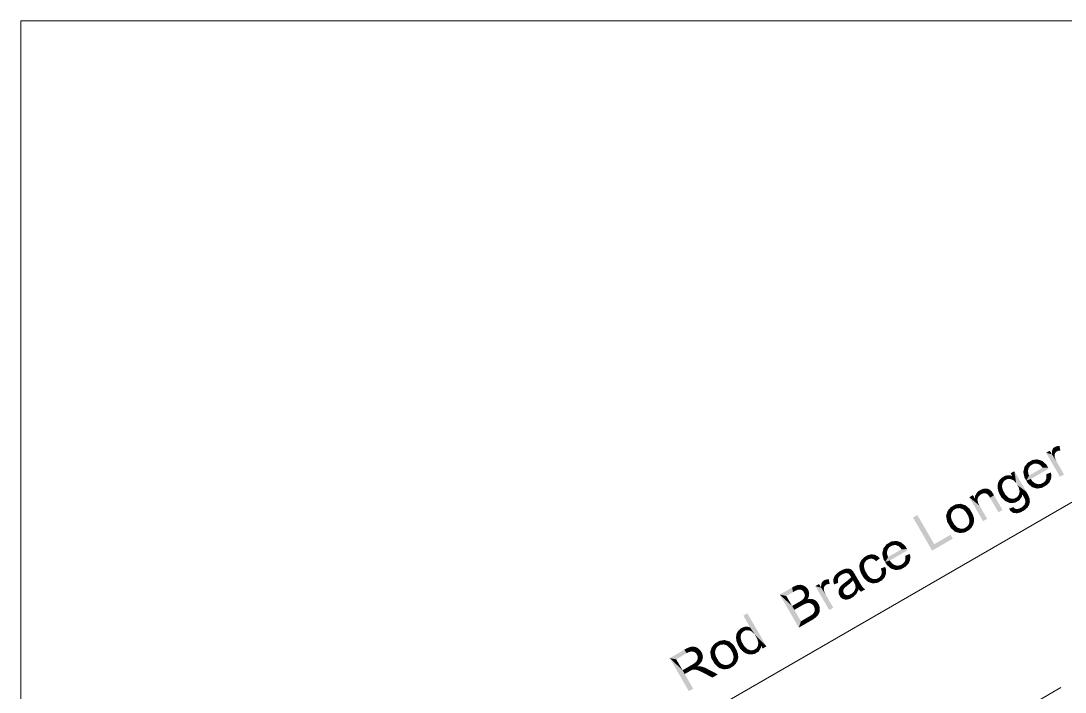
# Model space of a CAD drawing. Header units: millimetres. Extents: x 2 to 579, y 1 to 405.
# Drawn here: x 197.57 to 234.5, y 122.09 to 145.84 of the extents above; entities that cross this region are included whole.
import ezdxf

# ---------------------------------------------------------------- set-up
doc = ezdxf.new("R2010")
doc.units = ezdxf.units.MM
doc.linetypes.add('XKITLINE00', pattern=[0])
doc.layers.add('LinkedObject', color=7, linetype='Continuous', lineweight=0)

# ---------------------------------------------------------------- blocks, each defined once
blk = doc.blocks.new('*A4')
at = {"layer": 'LinkedObject'}
for points in [[(234.132, 130.757), (234.21, 130.605), (234.107, 130.743)], [(234.255, 130.798), (234.132, 130.757), (234.168, 130.778)], [(234.306, 130.796), (234.132, 130.757), (234.255, 130.798)], [(234.298, 130.635), (234.132, 130.757), (234.306, 130.796)], [(234.132, 130.757), (234.236, 130.62), (234.21, 130.605)], [(234.236, 130.62), (234.132, 130.757), (234.298, 130.635)], [(234.298, 130.635), (234.306, 130.796), (234.332, 130.635)], [(234.035, 130.504), (233.83, 130.558), (233.96, 130.633)], [(233.83, 130.558), (234.035, 130.504), (234.32, 129.711)], [(234.044, 130.649), (234.035, 130.504), (234.033, 130.564)], [(234.057, 130.676), (234.035, 130.504), (234.044, 130.649)], [(234.187, 130.591), (234.035, 130.504), (234.057, 130.676)], [(234.153, 130.553), (234.035, 130.504), (234.187, 130.591)], [(234.143, 130.528), (234.035, 130.504), (234.153, 130.553)], [(234.132, 130.503), (234.035, 130.504), (234.143, 130.528)], [(234.035, 130.504), (234.208, 130.237), (234.464, 129.794)], [(234.208, 130.237), (234.035, 130.504), (234.181, 130.283)], [(234.181, 130.283), (234.035, 130.504), (234.145, 130.373)], [(234.145, 130.373), (234.035, 130.504), (234.135, 130.418)], [(234.135, 130.418), (234.035, 130.504), (234.128, 130.448)], [(234.128, 130.448), (234.035, 130.504), (234.132, 130.503)], [(234.32, 129.711), (234.035, 130.504), (234.464, 129.794)], [(234.069, 130.702), (234.21, 130.605), (234.057, 130.676)], [(234.057, 130.676), (234.21, 130.605), (234.187, 130.591)], [(234.107, 130.743), (234.21, 130.605), (234.069, 130.702)], [(233.261, 130.254), (233.044, 129.971), (233.173, 130.203)], [(233.281, 130.108), (233.044, 129.971), (233.261, 130.254)], [(233.173, 130.203), (233.044, 129.971), (233.065, 130.062)], [(233.217, 130.027), (233.044, 129.971), (233.281, 130.108)], [(233.202, 129.974), (233.044, 129.971), (233.217, 130.027)], [(233.904, 130.029), (233.126, 129.576), (233.9, 130.035)], [(233.23, 129.754), (233.9, 130.035), (233.126, 129.576)], [(233.915, 130.01), (233.126, 129.576), (233.904, 130.029)], [(233.702, 130.027), (233.9, 130.035), (233.23, 129.754)], [(233.518, 130.325), (233.261, 130.254), (233.346, 130.303)], [(233.605, 130.299), (233.261, 130.254), (233.518, 130.325)], [(233.497, 130.178), (233.261, 130.254), (233.605, 130.299)], [(233.261, 130.254), (233.385, 130.168), (233.33, 130.136)], [(233.385, 130.168), (233.261, 130.254), (233.497, 130.178)], [(233.281, 130.108), (233.261, 130.254), (233.33, 130.136)], [(233.497, 130.178), (233.605, 130.299), (233.556, 130.156)], [(233.605, 130.299), (233.593, 130.142), (233.556, 130.156)], [(233.593, 130.142), (233.605, 130.299), (233.667, 130.078)], [(233.84, 130.14), (233.605, 130.299), (233.692, 130.272)], [(233.667, 130.078), (233.605, 130.299), (233.84, 130.14)], [(233.667, 130.078), (233.84, 130.14), (233.702, 130.027)], [(233.9, 130.035), (233.702, 130.027), (233.84, 130.14)], [(232.262, 129.676), (232.349, 129.568), (232.18, 129.592)], [(232.318, 129.709), (232.349, 129.568), (232.262, 129.676)], [(232.551, 129.763), (232.318, 129.709), (232.393, 129.752)], [(232.635, 129.73), (232.318, 129.709), (232.551, 129.763)], [(232.551, 129.632), (232.318, 129.709), (232.635, 129.73)], [(232.318, 129.709), (232.445, 129.624), (232.397, 129.595)], [(232.445, 129.624), (232.318, 129.709), (232.551, 129.632)], [(232.349, 129.568), (232.318, 129.709), (232.397, 129.595)], [(232.551, 129.632), (232.635, 129.73), (232.608, 129.613)], [(232.708, 129.909), (232.635, 129.73), (232.576, 129.833)], [(232.608, 129.613), (232.635, 129.73), (232.665, 129.593)], [(232.768, 129.496), (232.635, 129.73), (232.708, 129.909)], [(232.665, 129.593), (232.635, 129.73), (232.768, 129.496)], [(232.812, 129.418), (232.708, 129.909), (233.131, 129.178)], [(232.768, 129.496), (232.708, 129.909), (232.812, 129.418)], [(233.044, 129.971), (233.064, 129.683), (233.023, 129.88)], [(233.044, 129.971), (233.202, 129.974), (233.188, 129.922)], [(233.188, 129.922), (233.064, 129.683), (233.044, 129.971)], [(233.202, 129.812), (233.064, 129.683), (233.188, 129.922)], [(233.064, 129.683), (233.202, 129.812), (233.23, 129.754)], [(233.23, 129.754), (233.126, 129.576), (233.064, 129.683)], [(233.922, 129.997), (233.126, 129.576), (233.915, 130.01)], [(233.29, 129.632), (233.126, 129.576), (233.922, 129.997)], [(233.823, 129.611), (234.007, 129.649), (233.807, 129.574)], [(233.981, 129.585), (233.807, 129.574), (234.007, 129.649)], [(233.839, 129.648), (234.007, 129.649), (233.823, 129.611)], [(233.994, 129.862), (233.844, 129.74), (233.834, 129.795)], [(233.839, 129.648), (233.994, 129.862), (234.007, 129.649)], [(233.844, 129.74), (233.994, 129.862), (233.839, 129.648)], [(234.007, 129.649), (233.994, 129.862), (234.014, 129.787)], [(231.615, 129.284), (231.625, 129.126), (231.537, 129.257)], [(231.655, 129.289), (231.625, 129.126), (231.615, 129.284)], [(231.625, 129.126), (231.655, 129.289), (231.654, 129.125)], [(231.655, 129.289), (231.683, 129.125), (231.654, 129.125)], [(231.763, 129.285), (231.655, 129.289), (231.695, 129.294)], [(231.792, 129.272), (231.655, 129.289), (231.763, 129.285)], [(231.732, 129.107), (231.655, 129.289), (231.792, 129.272)], [(231.683, 129.125), (231.655, 129.289), (231.732, 129.107)], [(232.129, 129.488), (232.279, 129.424), (232.111, 129.372)], [(232.111, 129.372), (232.279, 129.424), (232.119, 129.308)], [(232.119, 129.308), (232.279, 129.424), (232.268, 129.366)], [(232.268, 129.366), (232.204, 129.059), (232.119, 129.308)], [(232.119, 129.308), (232.204, 129.059), (232.127, 129.244)], [(232.29, 129.482), (232.129, 129.488), (232.155, 129.54)], [(232.279, 129.424), (232.129, 129.488), (232.29, 129.482)], [(232.18, 129.592), (232.349, 129.568), (232.155, 129.54)], [(232.155, 129.54), (232.349, 129.568), (232.29, 129.482)], [(232.301, 129.231), (232.204, 129.059), (232.268, 129.366)], [(232.812, 129.418), (233.131, 129.178), (232.859, 129.337)], [(232.859, 129.337), (233.131, 129.178), (232.895, 129.198)], [(233.334, 129.564), (233.126, 129.576), (233.29, 129.632)], [(233.126, 129.576), (233.42, 129.318), (233.185, 129.473)], [(233.334, 129.564), (233.42, 129.318), (233.126, 129.576)], [(233.185, 129.473), (233.42, 129.318), (233.332, 129.344)], [(233.436, 129.48), (233.42, 129.318), (233.334, 129.564)], [(233.42, 129.318), (233.436, 129.48), (233.507, 129.292)], [(233.492, 129.464), (233.507, 129.292), (233.436, 129.48)], [(233.549, 129.447), (233.507, 129.292), (233.492, 129.464)], [(233.549, 129.447), (233.78, 129.374), (233.507, 129.292)], [(233.507, 129.292), (233.78, 129.374), (233.687, 129.32)], [(233.659, 129.461), (233.78, 129.374), (233.549, 129.447)], [(233.712, 129.492), (233.78, 129.374), (233.659, 129.461)], [(233.751, 129.515), (233.78, 129.374), (233.712, 129.492)], [(233.751, 129.515), (233.981, 129.585), (233.78, 129.374)], [(233.807, 129.574), (233.981, 129.585), (233.751, 129.515)], [(233.78, 129.374), (233.981, 129.585), (233.854, 129.416)], [(233.854, 129.416), (233.981, 129.585), (233.954, 129.522)], [(231.31, 128.941), (231.111, 128.986), (231.24, 129.061)], [(231.111, 128.986), (231.477, 128.685), (231.6, 128.139)], [(231.477, 128.685), (231.111, 128.986), (231.43, 128.766)], [(231.399, 128.896), (231.111, 128.986), (231.31, 128.941)], [(231.43, 128.766), (231.111, 128.986), (231.399, 128.896)], [(231.316, 129.037), (231.432, 128.993), (231.31, 128.941)], [(231.31, 128.941), (231.432, 128.993), (231.399, 128.896)], [(231.498, 129.235), (231.316, 129.037), (231.41, 129.185)], [(231.494, 129.067), (231.316, 129.037), (231.498, 129.235)], [(231.432, 128.993), (231.316, 129.037), (231.494, 129.067)], [(231.494, 129.067), (231.498, 129.235), (231.539, 129.094)], [(231.537, 129.257), (231.625, 129.126), (231.498, 129.235)], [(231.498, 129.235), (231.625, 129.126), (231.568, 129.11)], [(231.539, 129.094), (231.498, 129.235), (231.568, 129.11)], [(231.792, 129.272), (231.753, 129.09), (231.732, 129.107)], [(231.821, 129.259), (231.753, 129.09), (231.792, 129.272)], [(231.874, 129.219), (231.753, 129.09), (231.821, 129.259)], [(231.753, 129.09), (231.874, 129.219), (231.774, 129.073)], [(231.774, 129.073), (231.874, 129.219), (231.898, 129.192)], [(231.898, 129.192), (231.821, 129.012), (231.774, 129.073)], [(231.914, 129.174), (231.821, 129.012), (231.898, 129.192)], [(231.958, 129.107), (231.821, 129.012), (231.914, 129.174)], [(231.958, 129.107), (231.846, 128.969), (231.821, 129.012)], [(231.987, 129.057), (231.846, 128.969), (231.958, 129.107)], [(231.846, 128.969), (231.987, 129.057), (232.144, 128.453)], [(232.144, 128.453), (231.987, 129.057), (232.288, 128.536)], [(232.127, 129.244), (232.204, 129.059), (232.169, 129.12)], [(232.204, 129.059), (232.301, 129.231), (232.346, 129.155)], [(232.394, 129.071), (232.204, 129.059), (232.346, 129.155)], [(232.394, 129.071), (232.475, 128.812), (232.204, 129.059)], [(232.204, 129.059), (232.475, 128.812), (232.255, 128.971)], [(232.255, 128.971), (232.475, 128.812), (232.39, 128.848)], [(232.497, 128.969), (232.475, 128.812), (232.394, 129.071)], [(232.475, 128.812), (232.497, 128.969), (232.552, 128.95)], [(232.607, 128.931), (232.475, 128.812), (232.552, 128.95)], [(232.607, 128.931), (232.817, 128.842), (232.475, 128.812)], [(232.712, 128.94), (232.817, 128.842), (232.607, 128.931)], [(232.817, 128.842), (232.712, 128.94), (232.762, 128.969)], [(232.811, 128.998), (232.817, 128.842), (232.762, 128.969)], [(232.987, 129.089), (232.811, 128.998), (232.872, 129.084)], [(232.972, 129.006), (232.811, 128.998), (232.987, 129.089)], [(232.887, 128.883), (232.811, 128.998), (232.972, 129.006)], [(232.817, 128.842), (232.811, 128.998), (232.887, 128.883)], [(232.883, 129.141), (232.987, 129.089), (232.872, 129.084)], [(232.895, 129.198), (232.987, 129.089), (232.883, 129.141)], [(232.895, 129.198), (233.131, 129.178), (232.987, 129.089)], [(233.131, 129.178), (233.028, 129.019), (232.987, 129.089)], [(233.188, 129.079), (233.028, 129.019), (233.131, 129.178)], [(233.028, 129.019), (233.188, 129.079), (233.076, 128.924)], [(233.076, 128.924), (233.188, 129.079), (233.249, 128.927)], [(233.076, 128.924), (233.249, 128.927), (233.083, 128.899)], [(233.083, 128.899), (233.249, 128.927), (233.094, 128.858)], [(233.094, 128.858), (233.249, 128.927), (233.252, 128.874)], [(230.536, 128.679), (230.324, 128.431), (230.457, 128.634)], [(230.551, 128.529), (230.324, 128.431), (230.536, 128.679)], [(230.457, 128.634), (230.324, 128.431), (230.351, 128.51)], [(230.798, 128.754), (230.536, 128.679), (230.623, 128.729)], [(230.887, 128.729), (230.536, 128.679), (230.798, 128.754)], [(230.77, 128.601), (230.536, 128.679), (230.887, 128.729)], [(230.536, 128.679), (230.658, 128.59), (230.605, 128.56)], [(230.658, 128.59), (230.536, 128.679), (230.77, 128.601)], [(230.551, 128.529), (230.536, 128.679), (230.605, 128.56)], [(230.77, 128.601), (230.887, 128.729), (230.829, 128.581)], [(230.887, 128.729), (230.888, 128.561), (230.829, 128.581)], [(231.122, 128.578), (230.887, 128.729), (230.975, 128.704)], [(231.18, 128.477), (230.887, 128.729), (231.122, 128.578)], [(230.992, 128.463), (230.887, 128.729), (231.18, 128.477)], [(230.888, 128.561), (230.887, 128.729), (230.992, 128.463)], [(231.6, 128.139), (231.477, 128.685), (231.744, 128.222)], [(232.475, 128.812), (232.817, 128.842), (232.559, 128.777)], [(232.695, 128.609), (232.521, 128.579), (232.672, 128.638)], [(232.521, 128.579), (232.695, 128.609), (232.559, 128.509)], [(232.559, 128.777), (232.817, 128.842), (232.73, 128.792)], [(232.559, 128.509), (232.695, 128.609), (232.663, 128.433)], [(232.663, 128.433), (232.695, 128.609), (232.73, 128.426)], [(232.73, 128.426), (232.695, 128.609), (232.746, 128.576)], [(232.775, 128.573), (232.73, 128.426), (232.746, 128.576)], [(232.813, 128.568), (232.73, 128.426), (232.775, 128.573)], [(232.813, 128.568), (233.013, 128.499), (232.73, 128.426)], [(232.897, 128.591), (233.013, 128.499), (232.813, 128.568)], [(233.013, 128.499), (232.897, 128.591), (232.943, 128.617)], [(232.993, 128.646), (233.013, 128.499), (232.943, 128.617)], [(233.058, 128.71), (233.2, 128.67), (232.993, 128.646)], [(232.993, 128.646), (233.2, 128.67), (233.013, 128.499)], [(233.013, 128.499), (233.2, 128.67), (233.077, 128.535)], [(233.2, 128.67), (233.058, 128.71), (233.074, 128.746)], [(233.09, 128.781), (233.2, 128.67), (233.074, 128.746)], [(233.077, 128.535), (233.2, 128.67), (233.171, 128.621)], [(233.252, 128.874), (233.09, 128.781), (233.094, 128.858)], [(233.256, 128.822), (233.09, 128.781), (233.252, 128.874)], [(233.23, 128.72), (233.09, 128.781), (233.256, 128.822)], [(233.2, 128.67), (233.09, 128.781), (233.23, 128.72)], [(229.277, 128.355), (229.798, 127.097), (229.123, 128.266)], [(229.873, 127.324), (229.798, 127.097), (229.277, 128.355)], [(230.324, 128.431), (230.395, 128.007), (230.291, 128.337)], [(230.291, 128.337), (230.395, 128.007), (230.327, 128.125)], [(230.485, 128.437), (230.324, 128.431), (230.551, 128.529)], [(230.324, 128.431), (230.485, 128.437), (230.473, 128.376)], [(230.46, 128.315), (230.395, 128.007), (230.324, 128.431)], [(230.46, 128.315), (230.324, 128.431), (230.473, 128.376)], [(230.495, 128.173), (230.395, 128.007), (230.46, 128.315)], [(230.395, 128.007), (230.495, 128.173), (230.542, 128.092)], [(230.992, 128.463), (231.18, 128.477), (231.037, 128.385)], [(231.18, 128.477), (231.085, 128.302), (231.037, 128.385)], [(231.085, 128.302), (231.18, 128.477), (231.121, 128.157)], [(231.28, 128.192), (231.11, 128.096), (231.121, 128.157)], [(231.282, 128.131), (231.11, 128.096), (231.28, 128.192)], [(231.121, 128.157), (231.18, 128.477), (231.28, 128.192)], [(231.277, 128.253), (231.18, 128.477), (231.227, 128.396)], [(231.28, 128.192), (231.18, 128.477), (231.277, 128.253)], [(232.73, 128.426), (233.013, 128.499), (232.796, 128.418)], [(232.796, 128.418), (233.013, 128.499), (232.938, 128.455)], [(230.589, 128.011), (230.395, 128.007), (230.542, 128.092)], [(230.589, 128.011), (230.694, 127.742), (230.395, 128.007)], [(230.395, 128.007), (230.694, 127.742), (230.457, 127.9)], [(230.457, 127.9), (230.694, 127.742), (230.606, 127.767)], [(230.695, 127.91), (230.694, 127.742), (230.589, 128.011)], [(230.694, 127.742), (230.695, 127.91), (230.754, 127.89)], [(230.812, 127.87), (230.694, 127.742), (230.754, 127.89)], [(230.812, 127.87), (231.047, 127.794), (230.694, 127.742)], [(230.925, 127.881), (231.047, 127.794), (230.812, 127.87)], [(231.047, 127.794), (230.925, 127.881), (230.979, 127.912)], [(231.032, 127.943), (231.047, 127.794), (230.979, 127.912)], [(231.221, 127.964), (231.032, 127.943), (231.098, 128.035)], [(231.19, 127.911), (231.032, 127.943), (231.221, 127.964)], [(231.102, 127.826), (231.032, 127.943), (231.19, 127.911)], [(231.047, 127.794), (231.032, 127.943), (231.102, 127.826)], [(231.11, 128.096), (231.253, 128.017), (231.098, 128.035)], [(231.098, 128.035), (231.253, 128.017), (231.221, 127.964)], [(231.253, 128.017), (231.11, 128.096), (231.282, 128.131)], [(228.529, 127.442), (228.272, 127.371), (228.357, 127.42)], [(228.616, 127.415), (228.272, 127.371), (228.529, 127.442)], [(229.798, 127.097), (229.873, 127.324), (230.527, 127.519)], [(230.527, 127.519), (229.873, 127.324), (230.448, 127.657)], [(230.694, 127.742), (231.047, 127.794), (230.782, 127.717)], [(230.782, 127.717), (231.047, 127.794), (230.958, 127.743)], [(228.055, 127.088), (228.075, 126.8), (228.035, 126.997)], [(228.272, 127.371), (228.055, 127.088), (228.185, 127.32)], [(228.292, 127.225), (228.055, 127.088), (228.272, 127.371)], [(228.185, 127.32), (228.055, 127.088), (228.076, 127.179)], [(228.228, 127.144), (228.055, 127.088), (228.292, 127.225)], [(228.214, 127.091), (228.055, 127.088), (228.228, 127.144)], [(228.055, 127.088), (228.214, 127.091), (228.199, 127.039)], [(228.199, 127.039), (228.075, 126.8), (228.055, 127.088)], [(228.915, 127.146), (228.137, 126.693), (228.912, 127.152)], [(228.242, 126.871), (228.912, 127.152), (228.137, 126.693)], [(228.926, 127.126), (228.137, 126.693), (228.915, 127.146)], [(228.933, 127.113), (228.137, 126.693), (228.926, 127.126)], [(228.302, 126.748), (228.137, 126.693), (228.933, 127.113)], [(228.714, 127.144), (228.912, 127.152), (228.242, 126.871)], [(228.509, 127.295), (228.272, 127.371), (228.616, 127.415)], [(228.272, 127.371), (228.396, 127.285), (228.342, 127.253)], [(228.396, 127.285), (228.272, 127.371), (228.509, 127.295)], [(228.292, 127.225), (228.272, 127.371), (228.342, 127.253)], [(228.509, 127.295), (228.616, 127.415), (228.567, 127.273)], [(228.616, 127.415), (228.605, 127.259), (228.567, 127.273)], [(228.605, 127.259), (228.616, 127.415), (228.678, 127.195)], [(228.851, 127.257), (228.616, 127.415), (228.703, 127.389)], [(228.678, 127.195), (228.616, 127.415), (228.851, 127.257)], [(228.678, 127.195), (228.851, 127.257), (228.714, 127.144)], [(228.912, 127.152), (228.714, 127.144), (228.851, 127.257)], [(227.406, 126.661), (227.248, 126.676), (227.279, 126.728)], [(227.311, 126.781), (227.471, 126.75), (227.279, 126.728)], [(227.279, 126.728), (227.471, 126.75), (227.406, 126.661)], [(227.397, 126.865), (227.471, 126.75), (227.311, 126.781)], [(227.451, 126.896), (227.471, 126.75), (227.397, 126.865)], [(227.653, 126.966), (227.451, 126.896), (227.52, 126.936)], [(227.717, 126.956), (227.451, 126.896), (227.653, 126.966)], [(227.634, 126.816), (227.451, 126.896), (227.717, 126.956)], [(227.451, 126.896), (227.561, 126.802), (227.525, 126.781)], [(227.561, 126.802), (227.451, 126.896), (227.634, 126.816)], [(227.471, 126.75), (227.451, 126.896), (227.525, 126.781)], [(227.634, 126.816), (227.717, 126.956), (227.672, 126.809)], [(227.717, 126.956), (227.71, 126.802), (227.672, 126.809)], [(227.71, 126.802), (227.717, 126.956), (227.782, 126.758)], [(227.894, 126.88), (227.717, 126.956), (227.781, 126.947)], [(227.944, 126.822), (227.717, 126.956), (227.894, 126.88)], [(227.782, 126.758), (227.717, 126.956), (227.944, 126.822)], [(227.782, 126.758), (227.944, 126.822), (227.817, 126.721)], [(228.213, 126.929), (228.075, 126.8), (228.199, 127.039)], [(228.075, 126.8), (228.213, 126.929), (228.242, 126.871)], [(228.242, 126.871), (228.137, 126.693), (228.075, 126.8)], [(228.346, 126.681), (228.137, 126.693), (228.302, 126.748)], [(228.137, 126.693), (228.431, 126.435), (228.197, 126.59)], [(228.346, 126.681), (228.431, 126.435), (228.137, 126.693)], [(228.763, 126.631), (228.992, 126.702), (228.792, 126.491)], [(228.818, 126.691), (228.992, 126.702), (228.763, 126.631)], [(228.792, 126.491), (228.992, 126.702), (228.865, 126.533)], [(228.834, 126.728), (229.019, 126.766), (228.818, 126.691)], [(228.992, 126.702), (228.818, 126.691), (229.019, 126.766)], [(228.85, 126.765), (229.019, 126.766), (228.834, 126.728)], [(229.005, 126.979), (228.856, 126.857), (228.846, 126.912)], [(228.85, 126.765), (229.005, 126.979), (229.019, 126.766)], [(228.856, 126.857), (229.005, 126.979), (228.85, 126.765)], [(228.865, 126.533), (228.992, 126.702), (228.966, 126.639)], [(229.019, 126.766), (229.005, 126.979), (229.026, 126.904)], [(226.505, 126.349), (226.385, 126.24), (226.418, 126.279)], [(226.557, 126.22), (226.385, 126.24), (226.505, 126.349)], [(226.56, 126.381), (226.662, 126.281), (226.505, 126.349)], [(226.557, 126.22), (226.505, 126.349), (226.608, 126.25)], [(226.608, 126.25), (226.505, 126.349), (226.662, 126.281)], [(226.751, 126.457), (226.56, 126.381), (226.709, 126.45)], [(226.757, 126.304), (226.56, 126.381), (226.751, 126.457)], [(226.709, 126.45), (226.56, 126.381), (226.614, 126.412)], [(226.662, 126.281), (226.56, 126.381), (226.757, 126.304)], [(226.86, 126.461), (226.751, 126.457), (226.792, 126.464)], [(226.887, 126.451), (226.751, 126.457), (226.86, 126.461)], [(226.757, 126.304), (226.751, 126.457), (226.799, 126.295)], [(226.799, 126.295), (226.751, 126.457), (226.829, 126.289)], [(226.751, 126.457), (226.885, 126.239), (226.829, 126.289)], [(226.887, 126.451), (226.885, 126.239), (226.751, 126.457)], [(226.915, 126.441), (226.885, 126.239), (226.887, 126.451)], [(226.965, 126.405), (226.885, 126.239), (226.915, 126.441)], [(226.989, 126.379), (226.885, 126.239), (226.965, 126.405)], [(226.885, 126.239), (226.989, 126.379), (227.003, 126.362)], [(226.885, 126.239), (227.003, 126.362), (226.911, 126.195)], [(226.911, 126.195), (227.003, 126.362), (226.913, 126.192)], [(226.913, 126.192), (227.003, 126.362), (226.923, 126.173)], [(226.923, 126.173), (227.003, 126.362), (226.931, 126.158)], [(226.931, 126.158), (227.003, 126.362), (226.997, 126.046)], [(227.045, 126.298), (226.997, 126.046), (227.003, 126.362)], [(227.248, 126.676), (227.394, 126.602), (227.223, 126.559)], [(227.223, 126.559), (227.394, 126.602), (227.23, 126.494)], [(227.23, 126.494), (227.394, 126.602), (227.383, 126.544)], [(227.383, 126.544), (227.324, 126.228), (227.23, 126.494)], [(227.23, 126.494), (227.324, 126.228), (227.237, 126.43)], [(227.237, 126.43), (227.324, 126.228), (227.284, 126.297)], [(227.394, 126.602), (227.248, 126.676), (227.406, 126.661)], [(227.42, 126.401), (227.324, 126.228), (227.383, 126.544)], [(227.324, 126.228), (227.42, 126.401), (227.469, 126.317)], [(228.134, 126.525), (228.006, 126.404), (227.982, 126.462)], [(228.006, 126.404), (228.134, 126.525), (228.016, 126.304)], [(228.016, 126.304), (228.134, 126.525), (228.148, 126.229)], [(228.172, 126.297), (228.134, 126.525), (228.165, 126.446)], [(228.148, 126.229), (228.134, 126.525), (228.172, 126.297)], [(228.197, 126.59), (228.431, 126.435), (228.344, 126.461)], [(228.447, 126.597), (228.431, 126.435), (228.346, 126.681)], [(228.431, 126.435), (228.447, 126.597), (228.519, 126.409)], [(228.504, 126.581), (228.519, 126.409), (228.447, 126.597)], [(228.561, 126.564), (228.519, 126.409), (228.504, 126.581)], [(228.561, 126.564), (228.792, 126.491), (228.519, 126.409)], [(228.519, 126.409), (228.792, 126.491), (228.699, 126.437)], [(228.671, 126.578), (228.792, 126.491), (228.561, 126.564)], [(228.724, 126.609), (228.792, 126.491), (228.671, 126.578)], [(228.763, 126.631), (228.792, 126.491), (228.724, 126.609)], [(225.895, 125.958), (225.873, 125.787), (225.882, 125.932)], [(226.025, 125.874), (225.873, 125.787), (225.895, 125.958)], [(225.908, 125.985), (226.048, 125.887), (225.895, 125.958)], [(225.895, 125.958), (226.048, 125.887), (226.025, 125.874)], [(225.945, 126.026), (226.048, 125.887), (225.908, 125.985)], [(225.97, 126.04), (226.048, 125.887), (225.945, 126.026)], [(226.093, 126.081), (225.97, 126.04), (226.006, 126.061)], [(226.144, 126.079), (225.97, 126.04), (226.093, 126.081)], [(226.136, 125.918), (225.97, 126.04), (226.144, 126.079)], [(225.97, 126.04), (226.075, 125.903), (226.048, 125.887)], [(226.075, 125.903), (225.97, 126.04), (226.136, 125.918)], [(226.136, 125.918), (226.144, 126.079), (226.171, 125.918)], [(226.307, 126.081), (226.329, 125.9), (226.302, 126.041)], [(226.302, 126.041), (226.329, 125.9), (226.312, 125.95)], [(226.479, 126.128), (226.307, 126.081), (226.493, 126.16)], [(226.313, 126.122), (226.493, 126.16), (226.307, 126.081)], [(226.465, 126.096), (226.307, 126.081), (226.479, 126.128)], [(226.465, 126.096), (226.329, 125.9), (226.307, 126.081)], [(226.352, 126.201), (226.493, 126.16), (226.313, 126.122)], [(226.465, 126.013), (226.329, 125.9), (226.465, 126.096)], [(226.329, 125.9), (226.465, 126.013), (226.48, 125.962)], [(226.385, 126.24), (226.493, 126.16), (226.352, 126.201)], [(226.493, 126.16), (226.385, 126.24), (226.557, 126.22)], [(226.704, 125.961), (226.794, 125.856), (226.665, 125.931)], [(226.785, 126.021), (226.866, 125.913), (226.704, 125.961)], [(226.704, 125.961), (226.866, 125.913), (226.794, 125.856)], [(226.899, 126.12), (226.997, 126.046), (226.785, 126.021)], [(226.785, 126.021), (226.997, 126.046), (226.866, 125.913)], [(226.866, 125.913), (226.997, 126.046), (226.967, 126.007)], [(226.931, 126.158), (226.997, 126.046), (226.899, 126.12)], [(227.072, 126.251), (226.997, 126.046), (227.045, 126.298)], [(227.072, 126.251), (227.027, 125.993), (226.997, 126.046)], [(227.183, 126.059), (227.027, 125.993), (227.072, 126.251)], [(227.183, 126.059), (227.054, 125.945), (227.027, 125.993)], [(227.054, 125.945), (227.183, 126.059), (227.084, 125.867)], [(227.071, 125.719), (227.241, 125.959), (227.318, 125.835)], [(227.09, 125.796), (227.241, 125.959), (227.071, 125.719)], [(227.084, 125.867), (227.183, 126.059), (227.241, 125.959)], [(227.241, 125.959), (227.087, 125.836), (227.084, 125.867)], [(227.087, 125.836), (227.241, 125.959), (227.09, 125.796)], [(227.518, 126.232), (227.324, 126.228), (227.469, 126.317)], [(227.518, 126.232), (227.617, 125.963), (227.324, 126.228)], [(227.324, 126.228), (227.617, 125.963), (227.385, 126.122)], [(227.385, 126.122), (227.617, 125.963), (227.532, 125.99)], [(227.622, 126.127), (227.617, 125.963), (227.518, 126.232)], [(227.617, 125.963), (227.622, 126.127), (227.677, 126.107)], [(227.732, 126.087), (227.617, 125.963), (227.677, 126.107)], [(227.732, 126.087), (227.962, 126.011), (227.617, 125.963)], [(227.617, 125.963), (227.962, 126.011), (227.703, 125.937)], [(227.703, 125.937), (227.962, 126.011), (227.875, 125.961)], [(227.839, 126.098), (227.962, 126.011), (227.732, 126.087)], [(227.962, 126.011), (227.839, 126.098), (227.892, 126.128)], [(227.934, 126.152), (227.962, 126.011), (227.892, 126.128)], [(227.934, 126.152), (228.148, 126.229), (227.962, 126.011)], [(227.989, 126.219), (228.148, 126.229), (227.934, 126.152)], [(227.962, 126.011), (228.148, 126.229), (228.031, 126.051)], [(228.148, 126.229), (227.989, 126.219), (228.003, 126.261)], [(228.016, 126.304), (228.148, 126.229), (228.003, 126.261)], [(228.031, 126.051), (228.148, 126.229), (228.124, 126.16)], [(224.876, 125.627), (224.407, 125.541), (224.846, 125.794)], [(224.641, 125.492), (224.407, 125.541), (224.876, 125.627)], [(224.913, 125.833), (225.032, 125.707), (224.846, 125.794)], [(224.846, 125.794), (225.032, 125.707), (224.939, 125.664)], [(224.876, 125.627), (224.846, 125.794), (224.939, 125.664)], [(225.031, 125.878), (225.032, 125.707), (224.913, 125.833)], [(225.094, 125.721), (225.031, 125.878), (225.082, 125.883)], [(225.032, 125.707), (225.031, 125.878), (225.063, 125.714)], [(225.063, 125.714), (225.031, 125.878), (225.094, 125.721)], [(225.132, 125.889), (225.151, 125.714), (225.082, 125.883)], [(225.082, 125.883), (225.151, 125.714), (225.094, 125.721)], [(225.227, 125.871), (225.151, 125.714), (225.132, 125.889)], [(225.272, 125.847), (225.151, 125.714), (225.227, 125.871)], [(225.151, 125.714), (225.272, 125.847), (225.178, 125.7)], [(225.272, 125.847), (225.205, 125.686), (225.178, 125.7)], [(225.205, 125.686), (225.272, 125.847), (225.248, 125.643)], [(225.248, 125.643), (225.272, 125.847), (225.407, 125.719)], [(225.407, 125.719), (225.265, 125.613), (225.248, 125.643)], [(225.265, 125.613), (225.407, 125.719), (225.283, 125.583)], [(225.383, 125.76), (225.272, 125.847), (225.316, 125.824)], [(225.407, 125.719), (225.272, 125.847), (225.383, 125.76)], [(225.283, 125.583), (225.407, 125.719), (225.297, 125.523)], [(225.297, 125.523), (225.407, 125.719), (225.448, 125.555)], [(225.449, 125.6), (225.407, 125.719), (225.428, 125.682)], [(225.448, 125.555), (225.407, 125.719), (225.449, 125.6)], [(225.873, 125.787), (225.669, 125.841), (225.798, 125.916)], [(225.669, 125.841), (225.873, 125.787), (226.158, 124.994)], [(225.882, 125.932), (225.873, 125.787), (225.871, 125.846)], [(225.991, 125.835), (225.873, 125.787), (226.025, 125.874)], [(225.981, 125.811), (225.873, 125.787), (225.991, 125.835)], [(225.97, 125.786), (225.873, 125.787), (225.981, 125.811)], [(225.873, 125.787), (226.046, 125.52), (226.302, 125.077)], [(226.046, 125.52), (225.873, 125.787), (226.02, 125.565)], [(226.02, 125.565), (225.873, 125.787), (225.983, 125.656)], [(225.983, 125.656), (225.873, 125.787), (225.973, 125.701)], [(225.973, 125.701), (225.873, 125.787), (225.966, 125.731)], [(225.966, 125.731), (225.873, 125.787), (225.97, 125.786)], [(226.158, 124.994), (225.873, 125.787), (226.302, 125.077)], [(226.5, 125.73), (226.656, 125.676), (226.487, 125.667)], [(226.487, 125.633), (226.656, 125.676), (226.655, 125.655)], [(226.487, 125.667), (226.656, 125.676), (226.487, 125.633)], [(226.655, 125.655), (226.525, 125.504), (226.487, 125.633)], [(226.487, 125.633), (226.525, 125.504), (226.488, 125.6)], [(226.488, 125.6), (226.525, 125.504), (226.507, 125.535)], [(226.657, 125.697), (226.5, 125.73), (226.514, 125.759)], [(226.656, 125.676), (226.5, 125.73), (226.657, 125.697)], [(226.528, 125.788), (226.672, 125.737), (226.514, 125.759)], [(226.514, 125.759), (226.672, 125.737), (226.657, 125.697)], [(226.665, 125.615), (226.525, 125.504), (226.655, 125.655)], [(226.525, 125.504), (226.665, 125.615), (226.676, 125.596)], [(226.692, 125.567), (226.525, 125.504), (226.676, 125.596)], [(226.565, 125.841), (226.672, 125.737), (226.528, 125.788)], [(226.59, 125.865), (226.672, 125.737), (226.565, 125.841)], [(226.607, 125.883), (226.699, 125.774), (226.59, 125.865)], [(226.672, 125.737), (226.59, 125.865), (226.686, 125.755)], [(226.686, 125.755), (226.59, 125.865), (226.699, 125.774)], [(226.665, 125.931), (226.754, 125.824), (226.607, 125.883)], [(226.607, 125.883), (226.754, 125.824), (226.699, 125.774)], [(226.665, 125.931), (226.794, 125.856), (226.754, 125.824)], [(226.965, 125.584), (226.996, 125.453), (226.923, 125.56)], [(227.096, 125.547), (226.965, 125.584), (227.028, 125.645)], [(227.067, 125.512), (226.965, 125.584), (227.096, 125.547)], [(226.996, 125.453), (226.965, 125.584), (227.067, 125.512)], [(227.195, 125.731), (227.028, 125.645), (227.049, 125.682)], [(227.174, 125.674), (227.028, 125.645), (227.195, 125.731)], [(227.125, 125.582), (227.028, 125.645), (227.174, 125.674)], [(227.096, 125.547), (227.028, 125.645), (227.125, 125.582)], [(227.318, 125.835), (227.195, 125.731), (227.049, 125.682)], [(227.071, 125.719), (227.318, 125.835), (227.049, 125.682)], [(227.195, 125.731), (227.318, 125.835), (227.215, 125.703)], [(227.215, 125.703), (227.318, 125.835), (227.338, 125.811)], [(227.338, 125.811), (227.26, 125.66), (227.215, 125.703)], [(227.358, 125.787), (227.26, 125.66), (227.338, 125.811)], [(227.358, 125.787), (227.284, 125.644), (227.26, 125.66)], [(227.406, 125.747), (227.284, 125.644), (227.358, 125.787)], [(227.284, 125.644), (227.406, 125.747), (227.434, 125.731)], [(224.407, 125.541), (224.925, 125.001), (225.083, 124.372)], [(224.845, 125.139), (224.925, 125.001), (224.407, 125.541)], [(224.407, 125.541), (224.641, 125.492), (224.845, 125.139)], [(225.196, 125.158), (224.845, 125.139), (225.099, 125.286)], [(225.252, 125.19), (225.099, 125.286), (225.15, 125.315)], [(225.196, 125.158), (225.099, 125.286), (225.252, 125.19)], [(225.15, 125.315), (225.387, 125.377), (225.252, 125.19)], [(225.22, 125.365), (225.387, 125.377), (225.15, 125.315)], [(225.239, 125.385), (225.416, 125.421), (225.22, 125.365)], [(225.387, 125.377), (225.22, 125.365), (225.416, 125.421)], [(225.263, 125.41), (225.416, 125.421), (225.239, 125.385)], [(225.252, 125.19), (225.387, 125.377), (225.343, 125.23)], [(225.263, 125.41), (225.448, 125.555), (225.416, 125.421)], [(225.291, 125.465), (225.448, 125.555), (225.263, 125.41)], [(225.294, 125.494), (225.448, 125.555), (225.291, 125.465)], [(225.448, 125.555), (225.294, 125.494), (225.297, 125.523)], [(225.387, 125.377), (225.414, 125.245), (225.343, 125.23)], [(225.561, 125.386), (225.387, 125.377), (225.449, 125.392)], [(225.48, 125.238), (225.387, 125.377), (225.561, 125.386)], [(225.414, 125.245), (225.387, 125.377), (225.48, 125.238)], [(225.416, 125.421), (225.448, 125.555), (225.446, 125.51)], [(225.48, 125.238), (225.561, 125.386), (225.511, 125.223)], [(225.511, 125.223), (225.561, 125.386), (225.542, 125.209)], [(225.542, 125.209), (225.561, 125.386), (225.611, 125.365)], [(225.611, 125.365), (225.592, 125.162), (225.542, 125.209)], [(225.661, 125.344), (225.592, 125.162), (225.611, 125.365)], [(225.74, 125.272), (225.592, 125.162), (225.661, 125.344)], [(225.77, 125.221), (225.592, 125.162), (225.74, 125.272)], [(225.592, 125.162), (225.77, 125.221), (225.611, 125.129)], [(225.77, 125.221), (225.627, 125.101), (225.611, 125.129)], [(225.627, 125.101), (225.77, 125.221), (225.644, 125.045)], [(225.644, 125.045), (225.77, 125.221), (225.823, 125.048)], [(225.82, 125.093), (225.77, 125.221), (225.793, 125.18)], [(225.823, 125.048), (225.77, 125.221), (225.82, 125.093)], [(226.525, 125.504), (226.692, 125.567), (226.555, 125.451)], [(226.555, 125.451), (226.692, 125.567), (226.643, 125.385)], [(226.643, 125.385), (226.692, 125.567), (226.7, 125.373)], [(226.7, 125.373), (226.692, 125.567), (226.741, 125.532)], [(226.741, 125.532), (226.757, 125.36), (226.7, 125.373)], [(226.774, 125.525), (226.757, 125.36), (226.741, 125.532)], [(226.807, 125.519), (226.757, 125.36), (226.774, 125.525)], [(226.757, 125.36), (226.807, 125.519), (226.884, 125.388)], [(226.954, 125.428), (226.807, 125.519), (226.881, 125.536)], [(226.884, 125.388), (226.807, 125.519), (226.954, 125.428)], [(226.923, 125.56), (226.996, 125.453), (226.881, 125.536)], [(226.881, 125.536), (226.996, 125.453), (226.954, 125.428)], [(223.263, 124.88), (223.362, 124.377), (223.119, 124.796)], [(223.263, 124.88), (223.52, 124.133), (223.362, 124.377)], [(223.52, 124.133), (223.263, 124.88), (223.939, 123.711)], [(224.925, 125.001), (224.845, 125.139), (225.196, 125.158)], [(225.083, 124.372), (224.925, 125.001), (225.158, 124.599)], [(225.706, 124.758), (225.552, 124.834), (225.576, 124.855)], [(225.611, 124.896), (225.786, 124.856), (225.576, 124.855)], [(225.576, 124.855), (225.786, 124.856), (225.706, 124.758)], [(225.8, 124.89), (225.611, 124.896), (225.634, 124.94)], [(225.786, 124.856), (225.611, 124.896), (225.8, 124.89)], [(225.645, 124.989), (225.815, 124.924), (225.634, 124.94)], [(225.634, 124.94), (225.815, 124.924), (225.8, 124.89)], [(225.823, 125.048), (225.645, 124.989), (225.644, 125.045)], [(225.826, 125.003), (225.645, 124.989), (225.823, 125.048)], [(225.815, 124.924), (225.645, 124.989), (225.826, 125.003)], [(225.706, 124.758), (225.786, 124.856), (225.739, 124.79)], [(225.158, 124.599), (225.529, 124.63), (225.083, 124.372)], [(225.449, 124.768), (225.529, 124.63), (225.158, 124.599)], [(225.487, 124.79), (225.584, 124.662), (225.449, 124.768)], [(225.449, 124.768), (225.584, 124.662), (225.529, 124.63)], [(225.538, 124.823), (225.673, 124.726), (225.487, 124.79)], [(225.487, 124.79), (225.673, 124.726), (225.584, 124.662)], [(225.552, 124.834), (225.673, 124.726), (225.538, 124.823)], [(225.673, 124.726), (225.552, 124.834), (225.706, 124.758)], [(222.878, 124.143), (223.03, 124.077), (222.861, 124.027)], [(223.039, 124.135), (222.878, 124.143), (222.905, 124.195)], [(223.03, 124.077), (222.878, 124.143), (223.039, 124.135)], [(222.931, 124.247), (223.096, 124.22), (222.905, 124.195)], [(222.905, 124.195), (223.096, 124.22), (223.039, 124.135)], [(223.009, 124.329), (223.096, 124.22), (222.931, 124.247)], [(223.061, 124.359), (223.096, 124.22), (223.009, 124.329)], [(223.1, 124.381), (223.193, 124.276), (223.061, 124.359)], [(223.061, 124.359), (223.193, 124.276), (223.144, 124.248)], [(223.096, 124.22), (223.061, 124.359), (223.144, 124.248)], [(223.177, 124.404), (223.193, 124.276), (223.1, 124.381)], [(223.216, 124.405), (223.193, 124.276), (223.177, 124.404)], [(223.216, 124.405), (223.299, 124.283), (223.193, 124.276)], [(223.255, 124.406), (223.299, 124.283), (223.216, 124.405)], [(223.328, 124.392), (223.299, 124.283), (223.255, 124.406)], [(223.362, 124.377), (223.299, 124.283), (223.328, 124.392)], [(223.299, 124.283), (223.362, 124.377), (223.356, 124.262)], [(223.356, 124.262), (223.362, 124.377), (223.413, 124.241)], [(223.362, 124.377), (223.52, 124.133), (223.413, 124.241)], [(223.52, 124.133), (223.939, 123.711), (223.57, 124.046)], [(222.193, 123.857), (221.981, 123.609), (222.114, 123.812)], [(222.208, 123.707), (221.981, 123.609), (222.193, 123.857)], [(222.114, 123.812), (221.981, 123.609), (222.008, 123.688)], [(222.455, 123.933), (222.193, 123.857), (222.28, 123.907)], [(222.544, 123.907), (222.193, 123.857), (222.455, 123.933)], [(222.426, 123.779), (222.193, 123.857), (222.544, 123.907)], [(222.193, 123.857), (222.314, 123.768), (222.262, 123.738)], [(222.314, 123.768), (222.193, 123.857), (222.426, 123.779)], [(222.208, 123.707), (222.193, 123.857), (222.262, 123.738)], [(222.426, 123.779), (222.544, 123.907), (222.485, 123.759)], [(222.544, 123.907), (222.544, 123.739), (222.485, 123.759)], [(222.779, 123.756), (222.544, 123.907), (222.632, 123.882)], [(222.837, 123.655), (222.544, 123.907), (222.779, 123.756)], [(222.649, 123.641), (222.544, 123.907), (222.837, 123.655)], [(222.544, 123.739), (222.544, 123.907), (222.649, 123.641)], [(222.861, 124.027), (223.03, 124.077), (222.87, 123.964)], [(222.87, 123.964), (223.03, 124.077), (223.02, 124.02)], [(223.02, 124.02), (222.96, 123.709), (222.87, 123.964)], [(222.87, 123.964), (222.96, 123.709), (222.878, 123.9)], [(222.878, 123.9), (222.96, 123.709), (222.924, 123.773)], [(223.059, 123.878), (222.96, 123.709), (223.02, 124.02)], [(222.96, 123.709), (223.059, 123.878), (223.108, 123.794)], [(223.155, 123.713), (222.96, 123.709), (223.108, 123.794)], [(223.57, 124.046), (223.939, 123.711), (223.616, 123.967)], [(223.572, 123.631), (223.743, 123.741), (223.58, 123.478)], [(223.63, 123.716), (223.743, 123.741), (223.572, 123.631)], [(223.58, 123.478), (223.743, 123.741), (223.658, 123.523)], [(223.616, 123.967), (223.939, 123.711), (223.651, 123.831)], [(223.743, 123.741), (223.63, 123.716), (223.64, 123.773)], [(223.651, 123.831), (223.743, 123.741), (223.64, 123.773)], [(223.651, 123.831), (223.939, 123.711), (223.743, 123.741)], [(223.658, 123.523), (223.743, 123.741), (223.74, 123.655)], [(223.743, 123.741), (223.939, 123.711), (223.805, 123.634)], [(221.116, 123.467), (220.518, 123.293), (221.035, 123.592)], [(220.746, 123.253), (220.518, 123.293), (221.116, 123.467)], [(221.29, 123.697), (221.035, 123.592), (221.241, 123.69)], [(221.291, 123.532), (221.035, 123.592), (221.29, 123.697)], [(221.241, 123.69), (221.035, 123.592), (221.113, 123.637)], [(221.035, 123.592), (221.18, 123.504), (221.116, 123.467)], [(221.18, 123.504), (221.035, 123.592), (221.291, 123.532)], [(221.34, 123.705), (221.336, 123.523), (221.29, 123.697)], [(221.29, 123.697), (221.336, 123.523), (221.291, 123.532)], [(221.336, 123.523), (221.34, 123.705), (221.382, 123.514)], [(221.484, 123.661), (221.34, 123.705), (221.437, 123.687)], [(221.382, 123.514), (221.34, 123.705), (221.484, 123.661)], [(221.484, 123.661), (221.451, 123.463), (221.382, 123.514)], [(221.532, 123.635), (221.451, 123.463), (221.484, 123.661)], [(221.607, 123.561), (221.451, 123.463), (221.532, 123.635)], [(221.635, 123.513), (221.451, 123.463), (221.607, 123.561)], [(221.451, 123.463), (221.635, 123.513), (221.475, 123.421)], [(221.635, 123.513), (221.492, 123.393), (221.475, 123.421)], [(221.492, 123.393), (221.635, 123.513), (221.507, 123.332)], [(221.507, 123.332), (221.635, 123.513), (221.675, 123.257)], [(221.691, 123.323), (221.635, 123.513), (221.671, 123.451)], [(221.675, 123.257), (221.635, 123.513), (221.691, 123.323)], [(221.981, 123.609), (222.052, 123.185), (221.948, 123.515)], [(221.948, 123.515), (222.052, 123.185), (221.984, 123.303)], [(222.142, 123.615), (221.981, 123.609), (222.208, 123.707)], [(221.981, 123.609), (222.142, 123.615), (222.13, 123.554)], [(222.117, 123.493), (222.052, 123.185), (221.981, 123.609)], [(222.117, 123.493), (221.981, 123.609), (222.13, 123.554)], [(222.152, 123.351), (222.052, 123.185), (222.117, 123.493)], [(222.649, 123.641), (222.837, 123.655), (222.694, 123.563)], [(222.837, 123.655), (222.742, 123.48), (222.694, 123.563)], [(222.742, 123.48), (222.837, 123.655), (222.778, 123.335)], [(222.937, 123.37), (222.766, 123.274), (222.778, 123.335)], [(222.939, 123.309), (222.766, 123.274), (222.937, 123.37)], [(222.778, 123.335), (222.837, 123.655), (222.937, 123.37)], [(222.934, 123.431), (222.837, 123.655), (222.884, 123.574)], [(222.937, 123.37), (222.837, 123.655), (222.934, 123.431)], [(222.96, 123.709), (223.155, 123.713), (222.998, 123.644)], [(222.998, 123.644), (223.155, 123.713), (223.088, 123.543)], [(223.088, 123.543), (223.155, 123.713), (223.14, 123.506)], [(223.14, 123.506), (223.155, 123.713), (223.259, 123.611)], [(223.259, 123.611), (223.303, 123.43), (223.14, 123.506)], [(223.14, 123.506), (223.303, 123.43), (223.192, 123.47)], [(223.317, 123.591), (223.303, 123.43), (223.259, 123.611)], [(223.303, 123.43), (223.317, 123.591), (223.361, 123.426)], [(223.361, 123.426), (223.317, 123.591), (223.374, 123.571)], [(223.374, 123.571), (223.58, 123.478), (223.361, 123.426)], [(223.361, 123.426), (223.58, 123.478), (223.42, 123.423)], [(223.478, 123.577), (223.58, 123.478), (223.374, 123.571)], [(223.42, 123.423), (223.58, 123.478), (223.529, 123.449)], [(223.58, 123.478), (223.478, 123.577), (223.525, 123.604)], [(223.572, 123.631), (223.58, 123.478), (223.525, 123.604)], [(220.97, 122.866), (221.193, 122.124), (220.518, 123.293)], [(220.518, 123.293), (220.746, 123.253), (220.97, 122.866)], [(221.227, 122.835), (220.97, 122.866), (221.302, 123.058)], [(221.227, 122.835), (221.302, 123.058), (221.256, 122.853)], [(221.256, 122.853), (221.302, 123.058), (221.301, 122.875)], [(221.301, 122.875), (221.302, 123.058), (221.316, 122.88)], [(221.38, 122.89), (221.302, 123.058), (221.355, 123.089)], [(221.316, 122.88), (221.302, 123.058), (221.336, 122.886)], [(221.336, 122.886), (221.302, 123.058), (221.38, 122.89)], [(221.431, 123.148), (221.49, 123.005), (221.355, 123.089)], [(221.38, 122.89), (221.355, 123.089), (221.404, 122.889)], [(221.355, 123.089), (221.49, 123.005), (221.404, 122.889)], [(221.404, 122.889), (221.49, 123.005), (221.428, 122.888)], [(221.49, 123.005), (221.49, 122.872), (221.428, 122.888)], [(221.455, 123.176), (221.675, 123.257), (221.431, 123.148)], [(221.66, 123.191), (221.431, 123.148), (221.675, 123.257)], [(221.567, 123.065), (221.431, 123.148), (221.66, 123.191)], [(221.49, 123.005), (221.431, 123.148), (221.567, 123.065)], [(221.478, 123.204), (221.675, 123.257), (221.455, 123.176)], [(221.675, 123.257), (221.478, 123.204), (221.503, 123.265)], [(221.529, 123.008), (221.49, 122.872), (221.49, 123.005)], [(221.49, 122.872), (221.529, 123.008), (221.528, 122.856)], [(221.505, 123.299), (221.675, 123.257), (221.503, 123.265)], [(221.507, 123.332), (221.675, 123.257), (221.505, 123.299)], [(221.528, 122.856), (221.529, 123.008), (221.566, 122.841)], [(221.617, 123), (221.529, 123.008), (221.592, 123.006)], [(221.566, 122.841), (221.529, 123.008), (221.617, 123)], [(221.617, 123), (221.668, 122.793), (221.566, 122.841)], [(221.668, 122.989), (221.668, 122.793), (221.617, 123)], [(222.052, 123.185), (222.152, 123.351), (222.199, 123.27)], [(222.246, 123.189), (222.052, 123.185), (222.199, 123.27)], [(222.246, 123.189), (222.351, 122.92), (222.052, 123.185)], [(222.052, 123.185), (222.351, 122.92), (222.114, 123.078)], [(222.114, 123.078), (222.351, 122.92), (222.263, 122.945)], [(222.352, 123.088), (222.351, 122.92), (222.246, 123.189)], [(222.351, 122.92), (222.352, 123.088), (222.411, 123.068)], [(222.469, 123.048), (222.351, 122.92), (222.411, 123.068)], [(222.469, 123.048), (222.704, 122.972), (222.351, 122.92)], [(222.582, 123.059), (222.704, 122.972), (222.469, 123.048)], [(222.704, 122.972), (222.582, 123.059), (222.636, 123.09)], [(222.689, 123.121), (222.704, 122.972), (222.636, 123.09)], [(222.878, 123.142), (222.689, 123.121), (222.754, 123.213)], [(222.847, 123.089), (222.689, 123.121), (222.878, 123.142)], [(222.759, 123.004), (222.689, 123.121), (222.847, 123.089)], [(222.704, 122.972), (222.689, 123.121), (222.759, 123.004)], [(222.766, 123.274), (222.91, 123.195), (222.754, 123.213)], [(222.754, 123.213), (222.91, 123.195), (222.878, 123.142)], [(222.91, 123.195), (222.766, 123.274), (222.939, 123.309)], [(220.97, 122.866), (221.048, 122.732), (221.193, 122.124)], [(221.048, 122.732), (220.97, 122.866), (221.227, 122.835)], [(221.193, 122.124), (221.048, 122.732), (221.347, 122.213)], [(221.777, 122.948), (221.668, 122.793), (221.668, 122.989)], [(221.668, 122.793), (221.777, 122.948), (221.732, 122.76)], [(221.732, 122.76), (221.777, 122.948), (221.834, 122.919)], [(221.732, 122.76), (221.834, 122.919), (222.027, 122.606)], [(222.027, 122.606), (221.834, 122.919), (222.22, 122.718)], [(222.351, 122.92), (222.704, 122.972), (222.439, 122.895)], [(222.439, 122.895), (222.704, 122.972), (222.615, 122.921)]]:
    blk.add_hatch(color=7, dxfattribs=at).paths.add_polyline_path(points, flags=17)
at = {"layer": 'LinkedObject', "color": 2, "linetype": 'XKITLINE00', "lineweight": 0}
for p, q in [((197.566, 74.346), (197.566, 145.838)), ((197.566, 145.838), (281.718, 145.838))]:
    blk.add_line(p, q, dxfattribs=at)
at = {"layer": 'LinkedObject', "color": 6, "linetype": 'XKITLINE00', "lineweight": 0}
for p, q in [((213.432, 116.501), (254.825, 140.425)), ((225.193, 116.958), (234.353, 122.252))]:
    blk.add_line(p, q, dxfattribs=at)

msp = doc.modelspace()

# ---------------------------------------------------------------- block references
at = {"lineweight": 0}
msp.add_blockref('*A4', (0, 0), dxfattribs=at)

doc.saveas('drawing.dxf')
